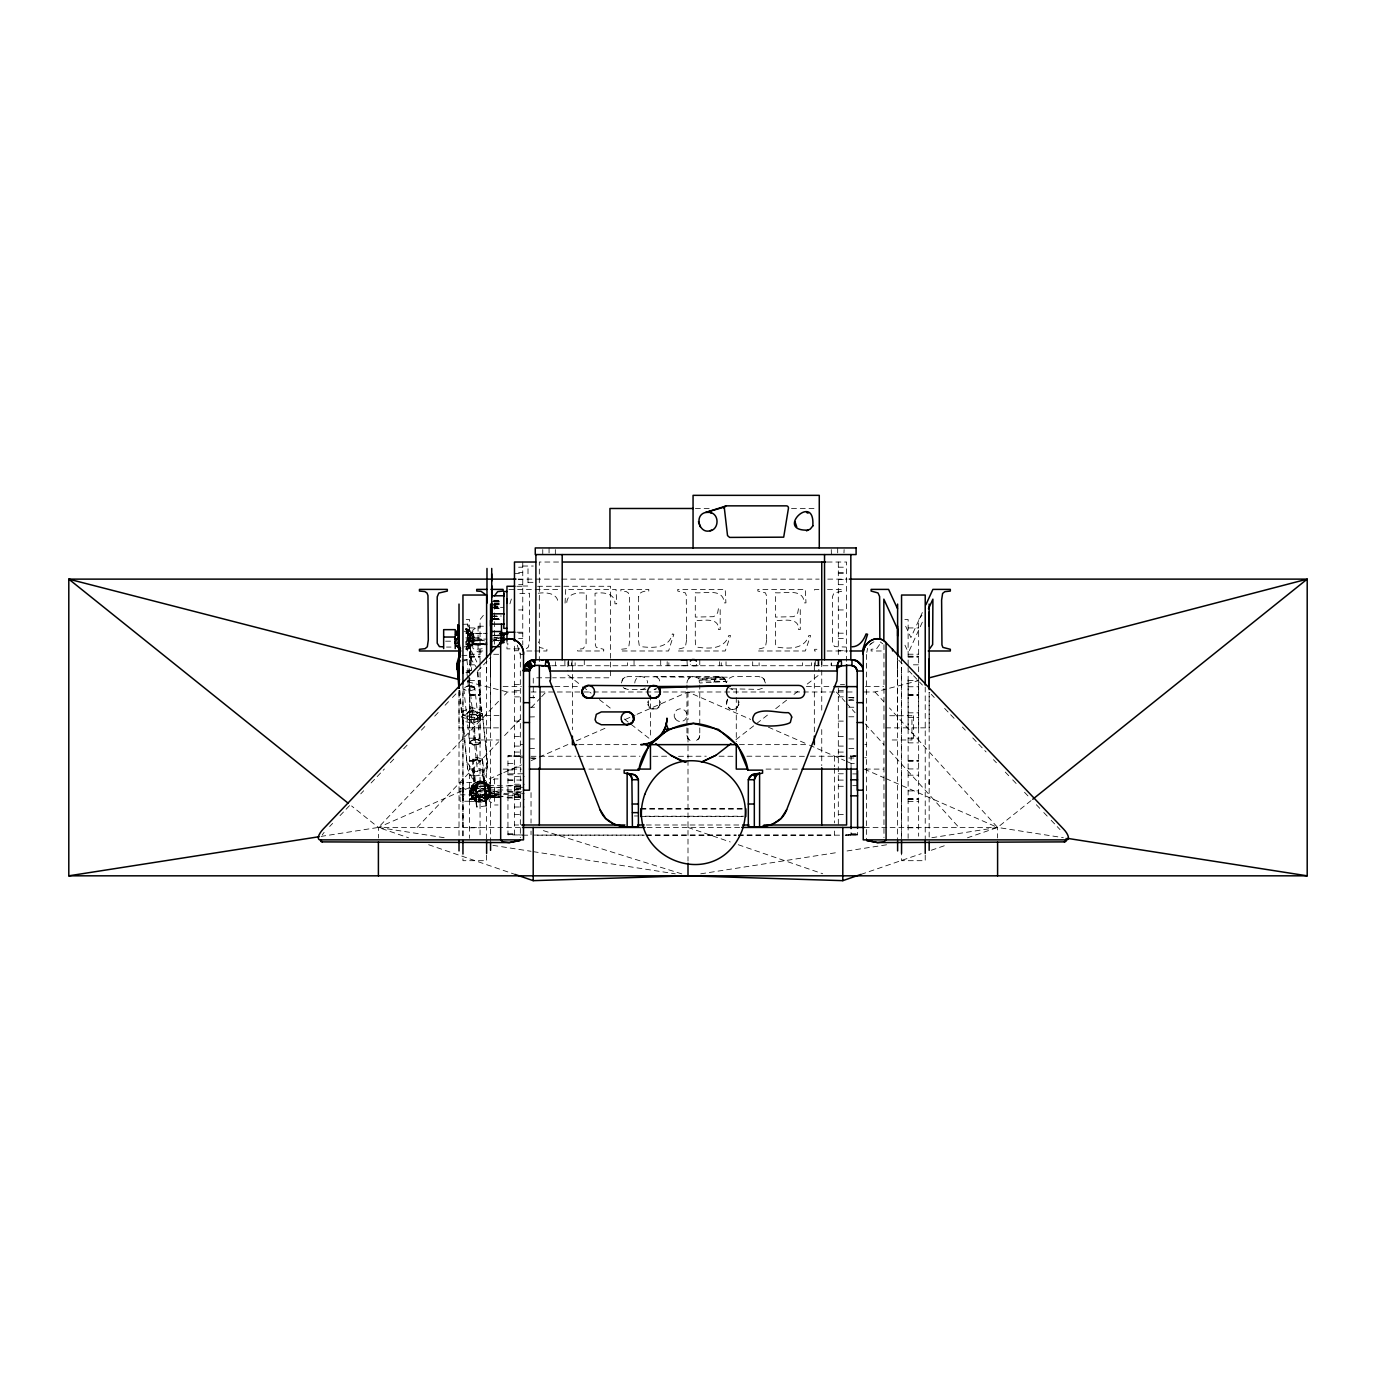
<?xml version="1.0" encoding="UTF-8"?>
<svg xmlns="http://www.w3.org/2000/svg" width="1376" height="1376" viewBox="0 0 1376 1376"><rect width="100%" height="100%" fill="white"/><g stroke="black" fill="none" stroke-linecap="round" stroke-linejoin="round"><path stroke-width="0.75" stroke-dasharray="5 3.75" d="M459.016 692.334L459.016 727.852L501.088 727.852M472.794 644.794L472.794 642.712M480.052 727.852L480.069 680.071M489.237 794.846L489.237 788.723M489.237 790.082L489.237 787.949L502.257 787.502M489.237 786.986L484.404 782.411L485.814 800.763L480.448 802.26L475.184 800.935L473.568 799.215L473 796.394L476.337 793.986L471.418 791.217L470.73 794.296L476.715 790.753L474.514 788.62L471.469 790.925L474.944 786.573C475.15 777.543 488.067 780.846 485.195 786.59C487.551 789.394 482.89 806.405 489.237 797.53C493.451 794.176 486.726 779.212 490.836 791.166M490.561 676.837L490.561 662.922M520.644 796.016C510.393 800.522 512.87 791.166 522.123 794.864M514.469 794.606L520.747 794.932M507.95 791.94L520.696 792.524M514.469 789.325L520.764 789.841L514.469 789.979L514.469 786.126L520.661 786.16L514.469 786.436M897.616 727.852L897.616 658.726M918.652 727.852L918.669 680.243M472.794 636.813L473.671 640.459L473.31 634.938L470.73 632.203L472.57 636.933M489.237 794.485L471.779 793.66L471.658 790.546L485.315 792.507M490.561 658.898L490.544 676.717M472.794 641.594L472.14 633.648M465.552 648.836C477.386 650.538 475.305 626.906 467.909 630.913C466.791 636.486 471.572 648.251 467.049 648.956M477.919 672.004L481.961 715.933L471.985 719.682L462.061 717.464L459.859 690.632M485.952 792.146L482.632 759.724C464.813 749.8 476.887 773.983 474.135 782.187L467.599 768.926L462.439 720.99L462.491 715.004L472.467 711.254L482.391 713.473L487.551 761.41L487.5 767.395L483.561 781.465L482.254 769.373L477.524 771.145L472.828 770.096L476.285 804.736L476.767 807.007L486.364 805.906M467.599 768.926L462.491 715.004L473.654 714.35L477.386 715.606L479.932 743.246M467.496 678.007L466.825 671.746L471.555 669.974L470.317 648.75L476.853 662.011M462.198 661.564L466.911 659.792L471.624 660.841L468.012 625.478M487.5 767.395L482.391 713.473L475.855 714.729M473 759.019L475.786 784.423L485.212 783.701L486.21 806.267L482.254 769.373M483.561 781.465L482.426 758.296M486.622 673.088L486.622 667.291M897.616 658.898L897.616 677.044M490.561 779.435L490.561 785.507M696.342 664.247L696.325 665.743L693.366 665.795L690.391 665.743L690.391 664.247M929.161 779.435L929.161 785.507M499.368 794.554L489.237 794.554L496.323 791.836L501.655 793.866L489.237 793.298L489.237 791.355M472.794 636.606L472.794 638.705M486.622 670.869L486.674 667.429M648.285 705.682L648.543 700.178M490.561 781.534L490.561 783.89M929.161 781.534L929.161 783.89M486.984 644.364L472.415 644.398C467.255 654.357 470.454 636.744 468.752 633.889C466.086 621.832 476.01 641.01 466.86 631.67L470.506 631.601M477.592 801.589L478.487 801.795L476.388 801.451L476.079 800.041L474.944 786.573M901.555 673.896L901.555 820.784L901.555 819.735M490.166 795.001L489.546 793.092L487.878 797.702L487.568 796.756L486.278 798.544L490.372 794.313M471.658 799.903L471.658 797.237L489.237 795.62M462.955 796.807L462.955 781.826M901.555 796.807L901.555 781.826M462.955 835.851L462.955 778.678M901.555 835.851L901.555 778.678M472.794 643.676L472.794 641.147L466.842 641.801M469.526 679.933L469.526 727.852M471.658 794.571L470.781 790.478L473.998 792.215C467.496 797.616 470.437 783.89 475.081 782.927C478.28 781.052 482.254 781.121 485.539 782.703M489.202 792.232L501.638 791.836M908.126 679.933L908.126 727.852M467.978 639.771L467.72 635.093L471.039 639.118L465.621 639.118M462.955 825.428L462.955 826.546M901.555 825.428L901.555 826.546M470.867 788.345C466.498 793.47 475.907 802.397 476.56 801.073C476.56 795.001 476.13 788.878 475.081 782.892L470.764 788.551M462.921 820.113L462.955 819.735M471.658 786.35L489.237 786.04L485.831 782.892M490.871 791.458C491.421 799.422 482.013 804.736 475.339 800.952M471.658 787.33L489.237 786.04L490.957 791.836M699.782 735.386L698.698 738.946L695.654 741.217L699.146 738.155L699.782 735.386L699.782 685.093M686.951 682.995C686.899 678.557 691.956 675.289 695.964 677.164M509.928 603.823L511.924 597.201M476.113 800.264L474.084 799.456L477.506 801.159L476.044 800.677L476.423 799.508L473.568 799.215L475.838 798.08M466.602 649.111L469.904 647.769M866.811 652.413L867.637 648.268M621.316 682.978L623.208 678.454L627.731 676.579L690.632 677.198M659.517 700.178L659.775 705.682M738.19 700.178L738.448 705.682M647.804 701.64L647.769 702.912M470.73 795.001L473.017 796.257C472.26 791.716 480.516 781.241 480.448 786.625L477.868 786.023M473.31 634.938L472.794 636.297M471.469 786.367L470.712 788.706M477.455 787.485L476.904 789.274L474.668 788.689M879.591 644.553L876.632 648.698L871.128 649.3L871.128 650.986L883.977 650.986M467.135 650.986L472.398 634.267L470.902 633.94L466.172 642.317M476.939 806.628L475.683 799.955L485.109 799.232L486.227 806.353M485.934 796.429C488.222 792.937 484.902 800.763 482.546 799.817L479.003 801.64L479.949 800.66L477.73 800.402L479.484 800.196L478.607 799.869L483.2 800.35L477.868 801.159C483.836 802.225 477.868 798.699 483.286 801.245A4.025 2.46 0 0 0 484.163 798.562L485.573 794.812L485.917 795.741M469.491 643.71L468.614 646.307L467.548 641.663L469.422 642.179M483.63 772.349L487.551 761.41M473.499 745.138L469.612 742.748L466.911 717.653L469.01 715.262L467.857 716.088M477.919 716.81C476.543 720.628 468.614 721.798 466.911 717.653M470.781 790.478L469.973 792.628C471.005 797.856 471.658 796.928 475.752 797.512M483.561 783.236L483.251 784.062C477.816 782.961 487.207 782.462 481.411 783.46M472.966 686.228L474.84 688.189L477.541 713.284L473.086 716.432L468.597 716.208L466.533 714.127L463.832 689.032L465.742 686.779M466.533 714.127L472.088 707.728L468.494 674.378M474.273 689.479L474.84 688.189L468.666 685.884M467.444 716.449L462.491 715.004M477.369 718.1L482.34 719.459L472.364 723.208L462.439 720.99M660.325 704.443L657.057 708.846L651.123 708.881M738.998 704.443L735.73 708.846C729.538 712.372 723.036 703.497 728.179 698.647M467.565 624.171L462.972 624.308M476.784 806.99L475.786 784.423L476.526 792.868M467.995 634.491L465.931 632.1M922.35 612.509L910.912 637.57L904.651 624.085M922.333 622.193L909.14 650.986L907.644 650.986L904.995 645.224M470.54 639.118L467.978 643.848L482.993 643.865M659.087 707.092L658.124 707.918M727.698 699.197L726.459 704.615L730.088 709.018M737.777 707.092L736.796 707.918M466.172 647.752L466.86 646.548L471.452 646.548M487.31 799.456L489.426 797.289L485.711 800.935L490.028 795.311M472.794 643.59L469.302 647.735M467.737 645.705L469.405 643.142M474.978 787.915L478.349 783.838L475.546 783.856L479.88 783.477L477.592 782.411A4.025 2.46 0 0 0 476.732 785.094L473.413 787.175L473 785.954L477.592 785.902L475.425 788.861M688.636 678.746L690.047 677.646M473.396 639.599L471.435 634.697L473.327 639.926C475.477 634.955 467.72 631.756 471.383 638.567L472.174 639.118M469.56 646.187L470.919 644.243L470.884 646.548L466.412 649.197M468.253 638.791L470.884 635.093L473.206 635.093M471.744 645.98L473.722 643.142L474.479 638.309C473.929 633.665 470.231 629.21 465.432 628.884M483.337 615.399L480.052 619.527L480.052 663.215M921.937 615.399L918.652 619.527L918.652 836.178M716.053 677.835L713.456 682.995A6.416 6.416 0 0 1 719.872 676.579A6.416 6.416 0 0 1 726.287 682.995C723.363 670.043 706.146 682.049 697.907 678.454L696.686 677.646M481.222 782.686L479.484 782.875L483.01 782.497M329.655 826.494L332.614 823.398M340.027 815.624L351.86 803.188M360.736 793.866L363.694 790.753M371.09 782.978L384.403 768.995M390.32 762.768L394.757 758.107M403.65 748.785L408.087 744.124M421.4 730.14L427.317 723.914M434.713 716.139L439.15 711.478M445.067 705.269L450.984 699.042M452.463 697.494L458.397 691.285M467.272 681.946L470.231 678.85M477.627 671.075L482.064 666.414M483.544 664.849L490.94 657.092M498.508 701.33L378.4 827.44L321.141 836.384M504.442 695.104L507.4 691.99L520.3 691.99M417.1 827.44L498.645 741.819M504.579 735.592L520.885 718.461M531.274 707.556L540.166 698.217M541.645 696.669L546.1 691.99M471.658 792.576L475.993 789.824M478.005 785.593L474.514 788.62M476.973 718.375L476.01 719.08M480.19 743.023L478.71 744.158M476.732 782.29L474.995 783.116L476.956 782.153M485.969 799.834L488.532 797.598L486.02 799.301M467.462 712.579L468.442 711.856M869.477 645.12L871.851 643.16M469.543 647.116L468.597 647.907C471.211 650.71 466.481 645.688 472.794 643.142M469.371 648.01L468.27 648.44M526.303 648.698L528.504 646.926L529.502 640.304L529.502 593.245L518.012 593.675M1031.071 800.608L997.6 827.44L967.448 837.812M656.92 708.881L651.003 708.846L647.735 704.443M735.61 708.881L732.703 709.603M762.356 688.327L759.002 689.41L729.916 688.774M466.447 631.67L467.943 633.803M765.417 682.995L763.542 678.454L759.002 676.579L732.703 676.579L727.749 678.918L726.459 682.72M735.919 739.72L767.43 715.124M775.737 708.657L787.347 699.593M793.969 694.416L800.608 689.238M807.248 684.061L818.858 674.997M483.423 626.218L478.057 626.218L472.794 630.088L472.794 648.148L478.057 652L483.423 652M498.06 778.936L494.483 778.936L489.237 782.806L489.237 801.038L494.483 804.977L498.06 804.977M464.761 687.484L467.771 686.039M470.558 741.182L473.533 739.755M479.674 743.47L476.698 744.898M474.17 689.6L468.098 691.509L463.832 689.032M870.612 643.899L873.966 641.784M816.587 665.743L818.944 665.743M492.436 641.44L496.616 639.118M466.326 648.99L468.029 648.836M471.658 793.075L485.212 794.864L489.237 793.298M481.411 800.78L482.34 800.316M466.361 647.391C467.135 649.919 470.368 645.482 470.884 643.142L467.995 645.619C470.781 646.514 465.466 649.128 469.25 647.494M474.961 787.072L477.524 785.971M501.844 773.432L378.4 827.44L351.62 805.975M503.805 772.572L521.435 764.867M531.239 760.584L568.477 744.296M576.303 740.856L607.659 727.147M625.289 719.424L635.093 715.142M637.054 714.282L688 691.99L750.711 719.424M466.533 670.852L471.246 670.49L468.029 639.582L470.231 639.118M476.44 795.62L478.315 794.812L480.448 799.267L480.448 797.031L484.283 798.476L482.77 798.235L483.303 794.348L481.342 798.476L476.474 796.24M469.56 715.073L473.138 714.385M477.386 715.606L482.391 713.473M475.27 719.39L469.526 719.837M471.521 740.477L469.612 742.748L475.786 745.052M472.26 740.168L475.838 739.48M477.971 744.485L472.226 744.915M466.481 686.452L468.132 685.919L474.84 688.189M469.182 711.547L470.472 711.134M467.978 643.848L469.68 643.125L466.791 644.037L468.287 639.118M462.112 711.478L472.088 707.728L482.013 709.947M472.897 760.962L477.627 759.191L482.322 760.24M860.894 874.431L921.198 853.705M931.26 850.248L947.342 844.726M479.605 639.014L481.376 639.118M468.631 711.736L473.275 710.824L476.612 711.856M466.223 649.025L467.444 648.818M483.372 782.497L485.023 783.529L480.448 781.396L478.28 781.774L479.209 781.62M471.658 790.873L479.536 788.534L471.658 788.517L489.237 788.276M499.419 794.881L491.404 794.881L498.68 795.827L489.237 795.517L485.264 796.652L498.68 797.151L491.404 796.67M864.3 691.99L875.05 691.99L887.52 688.74M889.601 688.189L918.686 680.604M657.057 688.654L654.03 689.41L656.816 688.774M475.184 800.935L476.234 800.66M625.117 677.181L622.709 678.987L621.47 682.186M687.295 665.743L686.951 659.74M467.272 648.904L465.982 649.214L466.894 649.042M519.148 795.569L514.469 796.48L520.764 796.136M848.837 699.954L855.15 698.681M494.139 635.918L499.66 634.835M520.661 787.863L514.469 788.964L520.764 788.672M468.236 685.953L472.226 686.022M471.366 710.962L474.926 711.117M489.237 794.296L494.827 793.333L489.237 792.748M495.274 600.744L497.768 600.332M482.185 648.732L476.715 649.3L476.715 650.986L482.804 650.986M700.728 873.829L838.552 852.294M847.048 850.97L887.331 844.675M931.862 837.709L997.6 827.44L1063.338 837.709M468.029 629.4L465.707 628.952M497.871 791.234L481.686 791.94L471.968 790.856M487.19 793.66L471.658 796.033M489.237 797.014L471.762 797.633M520.678 786.504L514.469 786.866M477.472 640.769L481.514 640.373L486.984 642.85M465.26 641.938L481.514 640.373L465.329 640.373M464.056 631.343L468.769 630.982L466.86 631.67L467.462 633.854M463.953 646.875L468.666 646.514L467.685 623.964L468.184 626.269M461.923 655.681L471.349 654.959M462.216 659.998L471.641 659.276M466.825 671.901L469.973 671.66M465.862 672.4L469.629 672.107M474.445 739.583L478.005 739.72M472.914 759.397L482.34 758.675M473.206 760.446L482.632 759.724M472.811 771.661L482.236 770.938M473.103 775.995L482.529 775.273M493.829 619.406L500.159 618.942L492.66 619.544M724.808 679.142L698.939 680.019M716.277 677.749L722.864 677.491M514.469 787.124L520.747 786.917M486.984 643.486L472.673 643.865L474.531 639.118M855.494 756.078L849.8 756.215L855.373 756.095M846.223 834.991L857.592 834.802L857.592 830.536M471.658 786.659L489.237 786.539M848.321 834.94L851.073 834.802L851.073 830.657M718.478 676.768L654.03 676.579M485.212 797.272L471.469 797.289L475.064 800.763M520.764 786.109L514.469 786.126M520.747 797.512L503.427 797.53M840.839 756.181L842.198 756.164M491.404 797.53L498.68 797.461L485.212 797.495L489.237 797.616L485.212 795.999M840.082 756.181L845.225 756.267L806.714 756.198M681.051 665.743L687.123 665.709M516.757 786.436L520.506 786.418M493.829 618.822L500.159 618.804L494.431 618.736M491.731 635.574L499.763 635.557M738.327 835.18L842.817 835.163M491.731 601.501L499.557 601.501M494.208 603.152L499.97 603.135M491.731 616.052L501.363 616.035M493.743 618.512L499.78 618.512M493.692 619.578L499.557 619.561M468.012 635.093L470.884 635.093L471.383 642.403L470.73 639.909L467.72 643.142L465.415 643.125M493.743 637.879L499.763 637.862M465.81 644.88L482.752 644.862M717.584 677.164L696.118 677.198L698.32 678.918L699.782 682.995L725.96 681.55L699.318 680.69M695.396 508.484L710.343 508.484M791.51 508.484L817.138 508.484M558.57 562.027L539.323 562.027L539.323 663.817M827.114 562.027L846.601 562.027L846.601 664.66M522.76 566.035L533.269 566.035M518.614 567.204L522.76 567.204M838.311 567.204L846.601 567.204M518.614 572.554L522.76 572.554M838.311 572.554L846.601 572.554M514.469 573.396L522.76 573.396M838.311 573.396L846.601 573.396M518.15 579.124L819.15 579.124M827.75 579.124L847.1 579.124M518.614 579.588L522.76 579.588M838.311 579.588L846.601 579.588M528.006 582.34L533.269 582.34M518.614 584.68L522.76 584.68M838.311 584.68L846.601 584.68M522.76 586.021L528.006 586.021L528.006 566.035M516.843 586.279L522.76 586.279M537.569 586.279L610.583 586.279L610.583 677.8L552.602 677.8M508.914 589.392L559.206 589.392M818.909 589.392L814.609 589.392L814.609 591.061L816.931 591.061M827.492 589.392L842.508 589.392L842.508 591.061L833.959 593.056L832.377 596.84L832.377 643.211L834.596 646.617L846.188 647.064M538.222 593.245C546.169 592.11 558.346 592.97 558.157 603.823M493.743 600.332L500.142 600.349M494.036 600.968L499.643 600.968M494.431 601.622L500.073 601.622M494.431 604.477L500.073 604.477M493.829 606.076L498.043 606.076M491.731 607.332L503.822 607.349M518.614 609.946L522.76 609.946M838.311 609.946L846.601 609.946M492.746 616.31L500.124 616.31M491.731 618.615L499.557 618.632M466.24 619.527L469.526 619.527L469.526 838.311M494.517 619.544L503.822 619.544M904.84 619.527L908.126 619.527L908.126 665.176M469.526 627.938L480.052 627.938M908.126 627.938L918.652 627.938M470.128 631.223L466.189 629.004L468.064 629.468L465.552 629.4L468.769 631.257L466.86 629.4M516.843 632.22L522.76 632.22M465.81 633.338L486.984 633.338L466.928 633.442M518.614 633.201L522.76 633.201M838.311 633.201L846.601 633.201M518.614 638.619L522.76 638.619M838.311 638.619L846.601 638.619M472.553 639.118L473.275 639.118M466.137 639.118L486.984 639.118M491.731 639.118L499.557 639.118M445.583 641.182L455.215 641.182M465.965 644.398L482.821 644.398M466.928 644.794L486.984 644.794M446.512 647.064L451.001 647.064M518.804 648.87L506.97 648.87L506.97 641.319M816.931 649.3L814.609 649.3L814.609 650.986L818.754 650.986M514.469 650.728L518.614 650.728M838.311 650.728L846.601 650.728M526.802 650.986L532.839 650.986M534.834 650.986L546.891 650.986L546.891 649.3L539.444 647.391L538.326 641.835M827.062 650.986L847.788 650.986M469.526 654.219L480.052 654.219M908.126 654.219L918.652 654.219M493.674 654.288L499.557 654.288M523.499 654.494L520.334 654.494L519.096 648.268M469.526 656.232L480.052 656.232M908.126 656.232L918.652 656.232M469.526 656.558L480.052 656.558M908.126 656.558L918.652 656.558M469.526 657.195L480.052 657.195M908.126 657.195L918.652 657.195M469.526 664.814L474.789 664.814M913.389 664.814L918.652 664.814M551.673 665.743L837.193 665.743M698.165 665.743L690.391 665.743M550.452 677.8L533.269 677.8L533.269 698.045M469.526 680.518L480.052 680.518M908.126 680.518L918.652 680.518M514.469 684.491L522.76 684.491M840.392 684.491L844.52 684.491M503.117 686.624L521.366 686.624M554.872 686.624L580.362 686.624M806.37 686.624L829.745 686.624M865.366 686.624L883.616 686.624M469.526 686.762L480.052 686.762M908.126 686.762L918.652 686.762M645.929 689.41L627.731 689.41L624.377 688.31M514.469 690.683L522.76 690.683M838.311 690.683L846.601 690.683M531.05 691.99L591.25 691.99M593.4 691.99L855.7 691.99M469.526 694.381L480.052 694.381M908.126 694.381L918.652 694.381M469.526 695.018L480.052 695.018M908.126 695.018L918.652 695.018M469.526 695.344L480.052 695.344M908.126 695.344L918.652 695.344M514.469 696.875L522.76 696.875M838.311 696.875L846.601 696.875M529.485 697.512L535.797 697.512M848.837 697.512L857.248 697.512M529.485 697.701L535.797 697.701M848.837 697.701L855.15 697.701M848.837 700.367L855.15 700.367M529.485 707.247L535.797 707.247M848.837 707.247L857.248 707.247M469.526 712.837L480.052 712.837M908.126 712.837L918.652 712.837M499.058 715.503L474.789 715.503L474.789 739.978L499.058 739.978M889.687 715.726L911.944 715.726L911.944 739.978L889.687 739.978M529.485 716.965L535.797 716.776M848.837 716.776L857.248 716.776M469.526 717.532L480.052 717.532M908.126 717.532L918.652 717.532M514.469 721.11L522.76 721.11M838.311 721.11L846.601 721.11M885.645 727.852L929.161 727.852L929.161 692.334L929.161 840.908M514.469 736.59L522.76 736.59M838.311 736.59L844.52 736.59M469.526 738.172L480.052 738.172M908.126 738.172L918.652 738.172M529.485 738.929L535.797 738.929M848.837 738.929L857.248 738.929M480.052 742.868L469.526 742.868L476.32 745.018M908.126 742.868L918.652 742.868M520.334 744.588L523.499 744.588M578.832 744.64L638.774 744.64M739.394 744.64L807.901 744.64M864.816 744.588L866.398 744.588M514.469 746.102L522.76 746.102M838.311 746.102L846.601 746.102M529.485 748.475L535.797 748.475M848.837 748.475L857.248 748.475M514.469 752.07L520.678 752.07M838.311 752.07L846.601 752.07M520.524 756.146L507.95 755.923L507.95 834.802L520.524 835.026M857.592 755.923L849.56 756.043L851.073 755.923L851.073 767.963M531.033 756.301L575.908 756.198M578.058 756.301L640.029 756.198M652.843 756.301L667.807 756.198M678.488 756.301L706.284 756.198M719.098 756.198L734.062 756.301M746.876 756.198L804.582 756.301M514.469 756.628L522.76 756.628M838.311 756.628L846.601 756.628M520.334 757.729L523.499 757.729M864.816 757.729L866.398 757.729M529.485 758.021L535.797 758.021M848.837 758.021L857.248 758.021M531.583 758.21L535.797 758.21M469.526 760.36L480.052 760.36M908.126 760.36L918.652 760.36M469.526 760.687L480.052 760.687M908.126 760.687L918.652 760.687M469.526 761.324L480.052 761.324M908.126 761.324L918.652 761.324M507.95 763.37L514.469 763.37M851.073 763.37L854.324 763.37M514.469 767.137L522.76 767.137M469.526 768.943L480.052 768.943M503.117 769.098L521.366 769.098M588.859 769.098L620.714 769.098M766.019 769.098L800.006 769.098M865.366 769.098L883.616 769.098M908.126 768.943L918.652 768.943M507.95 769.958L514.469 769.958M522.76 773.776L507.95 773.88M838.311 773.776L846.601 773.776M852.707 773.914L857.592 773.914M507.95 774.86L514.469 774.86M469.526 775.187L480.052 775.187M908.126 775.187L918.652 775.187M514.469 776.649L524.256 776.649M507.95 779.986L522.76 780.089M838.311 780.089L846.601 780.089M507.95 780.192L514.469 780.192M514.469 784.234L524.256 784.234M507.95 785.61L514.469 785.61M852.707 785.662L857.592 785.662M488.652 785.49L522.76 786.281M838.311 786.281L846.601 786.281M520.334 787.278L523.499 787.278M489.237 787.313L503.427 787.313M460.083 788.809L471.658 788.809M469.526 790.89L489.237 790.856M908.126 790.89L918.652 790.89M507.95 791.716L524.256 791.836M504.029 793.677L524.256 793.677M460.083 794.846L471.658 794.846M489.237 795.38L471.899 795.38L489.237 795.517M507.95 795.827L514.469 795.827M489.237 796.016L499.419 796.016M489.237 796.308L503.427 796.308M489.237 796.48L503.427 796.67M489.237 797.117L471.658 797.117L499.419 797.306M499.419 797.53L471.693 797.495L473.344 798.613L472.295 798.114M514.469 797.495L520.334 797.495M507.95 797.994L514.469 797.994M469.526 798.51L480.052 798.51M908.126 798.51L918.652 798.51M469.526 799.164L480.052 799.164M908.126 799.164L918.652 799.164M469.526 799.49L480.052 799.49M514.469 799.422L524.256 799.422M908.126 799.49L918.652 799.49M469.526 801.486L480.052 801.486M908.126 801.486L918.652 801.486M514.469 807.007L524.256 807.007M640.924 808.692L743.676 808.692M640.924 809.071L743.711 809.071M514.469 814.472L520.678 814.472M838.311 814.472L846.601 814.472M634.405 815.968L638.412 815.968M645.206 816.209L743.676 816.209M640.924 816.587L743.676 816.587M514.469 824.998L518.614 824.998M646.307 824.998L740.443 824.998M520.3 827.44L378.4 827.44L378.4 837.967M647.15 827.44L739.6 827.44M864.3 827.44L887.95 827.44M890.1 827.44L997.6 827.44L997.6 837.967M469.526 827.784L480.052 827.784M908.126 827.784L918.652 827.784M507.95 833.77L514.469 833.77M851.073 833.77L857.592 833.77M507.95 834.458L514.469 834.458M851.073 834.458L857.592 834.458M533.166 835.077L644.295 835.077M646.445 835.077L736.194 835.077M738.327 835.077L834.51 835.077M537.448 835.18L644.295 835.18M646.445 835.18L736.194 835.18M493.709 601.071L499.643 601.088M493.692 608.072L499.557 608.072M493.743 635.316L499.763 635.316M465.81 637.862L482.752 637.879M493.743 640.408L499.763 640.373M722.245 677.181L729.968 677.198M471.658 789.979L514.469 789.979M489.237 793.66L497.957 793.677M514.469 797.272L520.644 797.306M471.658 788.276L477.747 788.31M522.725 835.163L531.033 835.18L531.033 831.035M493.692 604.184L499.557 604.219M494.276 608.312L500.004 608.347M471.676 786.143L489.237 786.109C488.067 781.723 475.408 781.276 483.165 783.254M494.104 603.17L501.38 603.256M523.344 756.164L514.469 755.923M523.344 835.043L514.469 834.802L514.469 643.263M724.653 678.936L698.096 678.746M474.032 714.419L475.305 714.643M475.821 719.201L482.34 719.459M514.469 792.06L520.799 792.37M481.91 781.62L480.448 781.396M503.427 794.176L514.469 795.173M466.67 631.343L466.172 630.466M467.255 629.296L465.965 629.142M485.212 794.864L488.996 795.362M482.288 783.787C475.649 780.261 489.615 785.3 490.166 789.36C490.08 796.532 487.276 782.875 483.458 782.566M444.138 837.709L378.4 827.44L408.552 837.812M492.918 845.346L531.084 851.297M533.2 851.641L675.272 873.829M468.631 631.085L467.118 630.535L467.874 631.309M470.953 685.798L473.912 686.779M476.732 739.497L479.708 740.477M494.448 635.144L497.974 635.884M473.241 786.814L480.086 788.224M761.633 677.181L764.024 678.987L765.262 682.186M729.676 688.654L732.703 689.41M494.139 639.72L499.66 641.113M494.276 637.26L499.694 638.653M467.909 681.825L507.4 691.99M476.044 714.832L477.008 715.4M478.745 739.927L480.62 741.905M481.359 788.534L486.966 790.185M543.382 830.622L681.894 873.915M688 827.44L730.226 841.957M738.258 844.726L822.693 873.743M428.658 844.726L515.106 874.431M479.897 639.118L486.984 641.835M484.318 782.566L486.622 783.494M768.341 727.147L807.523 744.296M809.484 745.156L844.761 760.584M846.722 761.444L854.565 764.867M864.352 769.15L883.942 777.715M885.903 778.575L997.6 827.44L889.464 707.935M471.658 792.817L475.184 794.485L473 787.261L475.941 789.033M493.296 604.786L498.68 607.814L496.478 608.484L498.043 607.332L491.731 603.273M475.477 711.203L477.541 713.284M467.874 630.38C465.776 628.54 473.533 632.943 467.72 629.4M623.19 687.518L625.289 688.929M880.227 641.921L882.704 643.744M656.765 677.198L658.984 678.918L660.291 682.72M567.875 674.997L581.154 685.351M582.805 686.641L591.095 693.126M599.403 699.593L611.013 708.657M624.274 719.012L650.814 739.72M649.936 707.918L648.956 707.092M468.975 719.734L472.364 723.208L477.524 771.145M898.752 660.188L903.189 664.849M909.106 671.075L912.064 674.188M913.544 675.736L922.419 685.059M931.311 694.381L934.27 697.494M944.624 708.382L954.978 719.252M962.374 727.027L965.333 730.14M972.729 737.914L986.059 751.898M993.455 759.672L996.413 762.768M1005.288 772.108L1011.205 778.317M1012.684 779.865L1018.601 786.092M1024.518 792.301L1028.956 796.962M1036.352 804.736L1042.286 810.963M1043.765 812.511L1049.682 818.737M1051.161 820.285L1060.036 829.608M875.05 691.99L883.702 701.554M836.35 691.99L845.002 701.554M846.446 703.153L855.098 712.716M865.177 723.862L883.925 744.588M889.687 750.952L958.9 827.44M484.421 787.192L484.386 786.522M470.248 657.883L476.801 667.996M467.651 762.94L474.204 773.071M483.286 781.74C487.654 784.045 491.318 788.62 490.441 794.004M472.69 634.319L471.572 632.066M517.256 645.12L520.334 654.494L520.334 837.76M472.088 707.728L473.275 710.824M471.177 720.112L472.364 723.208M738.929 701.64L738.964 702.912M660.256 701.64L660.291 702.912M686.951 735.386L687.587 738.155L691.096 741.217L688.034 738.946L686.951 735.386L686.951 685.093M462.955 820.509L462.955 687.071M477.231 671.987L481.961 715.933M470.317 648.75L471.624 660.841M466.911 659.792L468.27 672.296M472.467 711.254L477.627 759.191M467.737 680.088L471.985 719.682M472.828 770.096L474.135 782.187M459.154 690.374L462.061 717.464M494.638 644.192L494.242 600.28M468.029 639.582L467.462 630.328M901.555 670.869L901.555 667.291L901.555 673.088M897.616 662.922L897.634 676.717M490.544 657.264L490.561 727.852M925.222 687.106L925.222 841.132M925.222 855.132L925.222 860.688L901.555 860.688L901.555 853.447M913.389 715.812L913.389 739.91M908.126 667.515L908.126 838.311M901.555 658.898L901.555 840.908M897.616 654.013L897.616 841.854M883.96 644.656L883.96 837.588M866.398 654.494L866.398 839.876M844.107 549.592L843.97 552.911M838.311 562.027L838.311 656.111M838.311 687.948L838.311 824.998M837.692 547.94L837.692 552.911M834.51 756.198L834.51 766.69M834.51 768.341L834.51 822.951M834.51 831.035L834.51 835.18M831.259 549.592L831.396 554.562M831.259 662.75L831.259 665.743L831.156 659.74M821.85 659.74L821.85 665.743M821.747 661.701L821.747 668.065M821.747 670.181L821.747 712.596M821.747 729.572L821.747 765.624M818.858 660.6L818.858 671.006M818.324 662.75L818.324 665.743M818.015 659.74L818.015 665.743M815.28 659.74L815.28 665.743M814.644 662.75L814.644 665.743M814.334 665.743L814.334 731.843M811.599 662.75L811.599 665.743M802.449 662.75L802.449 665.743M759.105 662.75L759.105 665.743M752.689 661.753L752.689 665.743M736.28 688.74L736.28 741.595M726.029 661.753L726.029 665.743M721.265 662.75L721.265 665.743M719.562 661.753L719.562 665.743M699.782 659.74L699.782 665.743M688 691.99L688 719.786M688 728.334L688 758.262M688 760.395L688 861.101M668.856 662.75L668.856 665.743M667.171 661.753L667.171 665.743M660.704 659.74L660.704 665.743M650.452 695.086L650.452 737.364M634.044 659.74L634.044 665.743M627.628 662.75L627.628 665.743M584.284 659.74L584.284 665.743M575.134 662.75L575.134 665.743M572.399 665.743L572.399 729.71M572.089 659.74L572.089 665.743M571.453 662.75L571.453 665.743M568.718 661.753L568.718 665.743M568.408 659.74L568.408 665.743M567.875 661.753L567.875 671.006M564.882 659.74L564.882 665.743M555.474 661.753L555.577 665.743M555.336 549.592L555.336 554.562M549.058 547.94L549.058 552.911M542.763 549.592L542.763 554.562M531.033 792.61L531.033 823.054M522.76 562.027L522.76 645.103M507.813 643.349L507.813 644.897M494.483 778.936L494.483 804.977M490.561 654.013L490.561 840.908M486.622 658.898L486.622 841.132M486.622 855.132L486.622 860.688L462.955 860.688L462.955 853.447M480.052 663.593L480.052 836.178M478.057 626.218L478.057 652M462.955 682.014L462.955 840.908M459.016 690.494L459.016 841.854M645.258 687.948A6.416 6.416 0 0 1 637.191 688.017M634.783 682.995A6.416 6.416 0 0 1 641.199 676.579A6.416 6.416 0 0 1 647.614 682.995M322.242 834.94A10.354 3.973 -46.4 0 1 324.134 832.377M472.794 633.493L472.794 634.439L472.794 633.493M638.653 596.84L638.464 640.029L639.186 645.206L640.872 646.617C652.654 648.096 669.011 648.646 672.348 633.94L673.844 634.267L668.581 650.986L620.886 650.986L620.886 649.3L626.562 648.664L628.798 646.754L629.744 640.029L629.434 595.602L628.471 593.056L626.269 591.56L620.886 591.061L620.886 589.392L648.784 589.392L648.784 591.061C644.794 590.837 638.688 591.68 638.653 596.84M565.742 589.392L565.02 603.823L566.74 603.823C566.413 593.073 578.298 592.162 586.314 593.245L586.073 644.553L583.114 648.698L577.593 649.3L577.593 650.986L603.72 650.986L603.72 649.3L596.272 647.391L595.344 644.914L595.034 593.245C602.998 592.11 615.175 592.97 614.986 603.823L616.706 603.823L616.035 589.392L565.742 589.392M487.878 787.399C487.19 793.918 491.387 793.556 487.878 787.261M686.572 640.115L685.3 647.339L677.749 649.3L677.749 650.986L725.221 650.986L730.536 635.54L728.73 635.54C724.412 649.558 708.606 648.922 696.927 647.098L695.654 645.688L695.293 640.717L695.293 620.404C702.912 621.006 719.166 616.586 718.496 629.589L720.181 629.589L720.181 608.14L718.496 608.14L717.704 612.612L715.864 615.502L713.215 616.689L695.293 617.084L695.293 592.746C704.495 593.658 723.604 587.844 724.137 602.877L725.909 602.877L725.221 589.392L677.749 589.392L677.749 591.061L685.386 592.884L686.28 595.361L686.572 640.115M766.656 640.115L765.366 647.339L757.832 649.3L757.832 650.986L805.304 650.986L810.619 635.54L808.796 635.54C804.496 649.558 788.689 648.922 777.01 647.098L775.737 645.688L775.376 640.717L775.376 620.404C782.996 621.006 799.232 616.586 798.579 629.589L800.264 629.589L800.264 608.14L798.579 608.14L797.788 612.612L795.947 615.502L793.298 616.689L775.376 617.084L775.376 592.746C784.578 593.658 803.67 587.844 804.22 602.877L805.992 602.877L805.304 589.392L757.832 589.392L757.832 591.061L765.469 592.884L766.346 595.361L766.656 640.115M476.904 793.35L479.811 790.426L477.592 790.168L476.904 793.35M477.214 782.29L476.732 783.15L480 782.789L477.214 782.29M857.592 834.802L845.225 835.146L857.592 834.802M471.658 782.376L460.083 782.376L460.083 801.245L471.658 801.21L471.658 782.376M482.993 644.071L472.656 643.968L482.993 644.088M520.317 756.267L507.95 755.923L520.317 756.267M485.143 783.976L484.232 783.512L487.878 785.954L485.143 783.976M675.255 718.84A6.416 6.416 0 0 0 686.332 717.928A6.416 6.416 0 0 0 680.002 708.795A6.416 6.416 0 0 0 675.255 718.84"/><path stroke-width="1.5" d="M460.324 651.484L456.952 663.542L458.93 688.275L459.016 658.898M501.5 634.594L501.5 635.953M501.5 638.24L501.5 636.606M696.342 661.254C697.185 658.984 689.548 658.777 690.391 661.254M897.616 654.752L897.616 630.277M929.161 662.922L929.161 676.287M455.215 643.59L455.215 642.093M929.161 688.155L929.161 658.898M454.751 641.543L455.215 642.678M458.879 640.39L458.26 624.687M836.952 671.006C835.301 666.38 842.078 651.433 841.458 665.743L837.416 668.031L836.952 680.793L786.676 809.724C781.086 825.256 762.803 828.507 748.32 826.477L748.32 779.728L751.623 775.066L762.579 773.14L762.579 770.147L747.942 770.147L738.121 746.239L718.496 729.435L693.366 723.38C667.291 724.791 642.798 743.642 638.791 770.147L624.154 770.147L624.154 773.14L633.906 774.464L637.088 776.632L638.412 779.728L638.412 826.477C623.947 828.507 605.646 825.256 600.056 809.724L549.781 680.793C552.705 679.985 547.029 646.324 545.274 665.743L548.491 666.741L549.781 671.006L836.952 671.006L837.881 662.785L841.458 659.74M503.822 596.358L503.857 593.692M581.962 691.13L583.269 695.895L588.24 698.251L653.978 698.251C658.708 698.32 662.097 692.524 659.379 688.585M633.768 716.913L630.552 712.682L627.508 711.925L601.329 711.925L596.307 714.333L595.068 719.768L596.376 722.4L601.329 724.756L627.525 724.756L632.478 722.4L633.751 719.889L633.27 715.847M455.215 639.737L455.215 638.481M460.134 647.907L457.83 647.442L460.152 648.801M462.955 673.088L462.955 667.291M549.867 665.743C544.105 667.274 530.861 661.478 529.485 671.006L523.499 671.006C523.396 664.986 528.694 659.637 534.748 659.74L851.985 659.74C858.005 659.637 863.354 664.986 863.251 671.006L857.248 671.006C855.872 661.478 842.645 667.274 836.883 665.743M459.016 630.277L459.016 676.287M491.731 585.763L491.731 597.304M929.161 611.976L929.161 626.166M459.016 635.97L459.016 626.166M897.616 635.97L897.616 626.166M523.499 790.185L529.485 790.185L529.485 671.006L531.463 666.896L534.748 665.743L534.748 659.74L530.431 660.6L525.357 665.176M863.251 654.494C862.288 642.781 877.269 632.977 886.075 642.644L1063.631 829.16A10.354 3.973 46.4 0 1 1066.486 839.876L1064.37 841.888L877.441 842.576L866.656 840.478L877.544 842.576L883.96 841.888L886.075 839.876L886.075 642.644C877.217 632.943 862.356 642.712 863.251 654.494L863.251 839.876L1066.486 839.876M529.519 661.22L524.566 666.19L523.499 671.006L524.514 666.448M529.485 671.006L531.033 667.291L533.166 665.984M723.862 507.968L725.96 505.852L786.367 505.852A2.098 2.098 0 0 1 788.448 508.243L783.701 537.173L729.607 537.414L727.526 535.591L724.206 506.867M757.178 773.983L754.323 779.728L754.323 826.477M523.499 671.006C523.568 664.797 528.814 660.067 534.748 659.74M633.768 719.098L633.012 721.351M660.222 692.592L659.465 694.846M711.581 530.121C699.902 536.004 693.108 515.02 705.819 512.405L724.017 507.159M808.073 530.121C773.708 531.428 815.263 490.888 812.803 525.907M633.751 719.889L632.668 714.505M506.97 598.766L506.97 602.826M547.837 661.099L548.233 663.129L547.424 660.497L545.274 659.74M494.534 595.774L497.63 591.628L503.1 591.061L503.1 589.392L490.922 589.392M456.901 669.527L460.169 660.411M581.979 692.111L583.166 687.931M863.251 671.006L862.288 666.5L856.99 660.927M458.586 636.039L457.073 635.213L458.93 631.515M638.791 770.147L648.612 746.239L668.237 729.435L693.366 723.38C719.442 724.791 743.934 743.642 747.942 770.147M759.586 826.477L759.586 773.14L752.827 774.464L749.645 776.632L748.32 779.728L754.323 779.728L754.874 776.941M582.805 688.636L581.979 691.01M925.859 604.804L932.894 589.392L950.334 589.392L950.334 591.061L944.83 591.663L942.612 593.434L941.614 600.056L941.941 644.914L942.887 647.391L950.334 649.3L950.334 650.986L928.198 650.986M928.49 608.742L932.894 599.145L932.653 644.553L929.712 648.698M582.908 688.482L588.223 685.42L656.128 685.902M755.39 775.978L759.586 773.14M660.222 692.111L658.038 686.865L652.723 685.54M541.181 659.775L543.572 659.74M816.57 659.775L818.944 659.74M786.676 809.724L781.035 818.514L772.4 824.396L762.166 826.477M491.679 573.844L491.731 581.085M632.84 721.695L631.034 723.535M659.293 695.19L657.487 697.03M549.093 663.8L549.299 665.64L548.56 662.234M459.274 636.176L456.987 639.118L458.81 639.118M458.432 632.014L456.488 631.825L455.92 633.338L458.414 631.636M863.251 790.185L857.248 790.185L857.248 671.006L855.27 666.896L851.985 665.743L851.985 659.74L856.938 661.082M729.968 686.039C724.189 688.654 725.978 698.458 732.754 698.251L798.51 698.251C807.024 698.44 806.525 685.196 798.51 685.42L732.754 685.42L658.984 687.828L657.487 686.59M458.449 631.309C453.874 632.994 461.734 628.11 457.142 631.67L458.741 631.67M1032.74 799.25L1307.2 579.124L1307.2 875.824L68.8 875.824L68.8 579.124L516 579.124M710.033 530.861C719.115 529.416 719.682 513.936 709.775 512.354L705.819 512.405L724.464 506.471M806.508 530.861L810.309 529.038L812.941 525.752M702.912 761.444L716.019 755.252L730.948 743.608M457.296 646.479L460.289 648.836L455.68 645.258L459.24 646.961M724.98 506.127L725.96 505.852M458.5 633.528C456.832 636.452 452.704 634.99 458.518 632.255M541.198 665.743L543.572 665.743M657.332 697.15L652.723 698.114M630.879 723.656L626.269 724.636M701.433 762.149L716.019 755.252M515.106 874.431L533.2 880.657L688 875.824L842.8 880.657L860.894 874.431M929.075 677.886L1307.2 579.124L849.25 579.124M852.208 646.806C859.415 646.6 863.784 640.029 866.072 633.94L867.585 634.267L862.305 650.986L849.869 650.986M681.051 659.74L687.295 659.74M68.8 875.824L319.026 836.728M589.788 698.045L584.989 697.236M501.5 633.476L507.813 633.321L499.763 633.338M523.723 669.871L529.64 669.785L524.204 667.652M499.763 635.557L503.788 635.54M499.763 637.862L503.788 637.862M693.263 508.484L609.946 508.484L609.946 547.94M710.033 512.405L711.581 513.162M806.508 512.405L808.073 513.162M535.746 562.027L514.469 562.027L514.469 641.13M562.853 562.027L825.927 562.027M514.865 586.279L506.97 586.279L506.97 640.889M486.863 589.392L476.715 589.392L476.715 591.061L481.032 591.336L484.937 594.105M506.97 591.542L503.822 591.542L503.822 628.35L506.97 628.35M491.731 595.791L504.338 595.791M491.731 613.816L504.338 613.816M491.731 624.136L504.338 624.136M491.731 631.515L501.5 631.515M506.97 632.22L514.865 632.22M499.763 633.923L507.813 633.906L501.5 633.906M506.97 634.044L503.822 634.044L503.822 642.334M443.657 637.036L455.215 637.036M491.731 646.703L499.557 646.703M460.908 650.986L419.439 650.986L419.439 649.3L425.098 648.664L427.334 646.754L428.297 640.029L427.97 595.602L427.024 593.056L424.823 591.56L419.439 591.061L419.439 589.392L447.32 589.392L447.32 591.061L438.789 593.056L437.207 596.84L437.207 643.211L439.426 646.617L442.969 646.84M729.727 686.177L657.35 686.521M529.485 686.624L552.756 686.624M833.994 686.624L857.248 686.624M523.499 702.672L529.485 702.672M857.248 702.672L863.251 702.672M523.499 722.538L529.485 722.538M857.248 722.538L863.251 722.538M576.682 744.64L572.399 744.64L572.399 736.108M649.472 744.64L737.261 744.64M529.485 769.098L584.611 769.098M637.707 769.098L650.452 769.098L650.452 743.711M746.91 769.098L736.28 769.098L736.28 743.711M802.122 769.098L857.248 769.098M756.422 774.464L752.827 774.464L754.942 776.632M851.073 779.814L857.592 779.814M851.073 795.827L857.592 795.827M632.41 804.014L638.412 804.014M748.32 804.014L754.323 804.014M632.41 812.631L638.412 812.631M521.745 824.998L624.91 824.998M637.742 824.998L644.157 824.998M742.576 824.998L749.008 824.998M763.972 824.998L846.601 824.998L846.601 769.201M522.45 827.44L645 827.44M741.75 827.44L864.3 827.44M320.247 839.876L523.499 839.876L523.499 654.494C524.445 642.781 509.464 632.977 500.675 642.644L323.119 829.16A10.354 3.973 -46.4 0 0 320.247 839.876L322.362 841.888L509.309 842.576L520.076 840.478L509.206 842.576L502.773 841.888L500.675 839.876L500.675 642.644C509.516 632.943 524.376 642.712 523.499 654.494M499.763 640.408L503.788 640.425M499.763 642.73L503.788 642.73M455.215 643.142L457.451 643.779L456.574 639.118L454.579 639.1M627.146 826.477L627.146 773.14L635.11 775.066L638.412 779.728L632.41 779.728L629.554 773.983M627.146 773.14L631.343 775.978M664.608 728.919L668.237 729.435L666.001 723.208M1067.57 838.38L1307.2 875.824M584.731 697.03L581.979 692.506M686.469 761.891L681.395 761.031L670.714 755.252L655.784 743.608M851.985 659.74L856.302 660.6L861.376 665.176M624.566 826.477L614.332 824.396L605.715 818.514L600.056 809.724M630.139 712.51L627.508 711.925L630.414 712.648M459.584 679.692L68.8 579.124L348.283 803.292M460.547 648.268L457.537 646.789M525.116 665.537L530.689 667.67L526.389 663.731M631.618 713.594L632.53 714.333M643.727 744.02L648.612 746.239L646.342 743.504M670.714 755.252L685.3 762.149M457.279 646.015L458.277 646.514M853.567 665.984L855.7 667.291L857.248 671.006M857.214 661.22L862.219 666.448M532.959 660.084L534.748 661.254L533.819 659.93M531.858 660.291L534.748 662.75L532.839 660.102M528.006 662.2L532.323 666.328L529.829 661.065M531.033 667.291L526.784 663.043L529.88 668.994M796.721 526.802L794.932 521.642M700.246 526.802L698.458 521.642M631.859 776.941L632.41 826.477M897.496 608.656L888.569 589.392L871.128 589.392L871.128 591.061L878.026 592.953L879.608 596.53L879.849 638.189M897.943 629.864L883.839 599.145L883.839 640.304M546.478 660.136L547.424 662.338L546.943 660.308M545.876 659.947L546.427 661.873L546.392 660.119M459.945 648.767L459.137 643.142M458.776 630.707L457.967 625.306L458.174 634.336M458.586 626.2L458.26 624.67M549.42 665.485L549.66 667.549M491.714 602.998L491.731 621.281M458.38 637.054L460.306 657.229M456.952 663.542L457.623 669.802M458.07 673.965L458.965 682.307M459.24 647.236L458.036 631.051M549.729 668.942L549.66 667.859L549.781 671.006L549.764 669.94M462.921 669.269L462.955 670.869M490.544 620.318L490.561 626.166M501.5 637.587L501.5 641.594M997.6 842.164L997.6 875.824M929.161 604.064L929.161 689.6M929.161 842.043L929.161 850.334M925.222 684.99L925.222 595.034L901.555 595.034L901.555 659.912M925.222 840.805L925.222 853.447M901.555 840.805L901.555 853.447M897.616 604.064L897.616 655.87M897.616 840.908L897.616 850.918M892.56 649.3L892.56 650.986M857.592 770.698L857.592 828.404M851.073 768.376L851.073 828.576M850.832 554.562L850.832 659.74M846.722 686.624L846.722 769.098M846.601 664.66L846.601 688.258M842.8 827.44L842.8 880.657M824.534 554.562L824.534 659.74M821.747 562.027L821.747 659.586M821.747 767.739L821.747 824.998M819.27 547.94L819.27 495.343L693.057 495.343L693.057 547.94M814.334 736.108L814.334 744.64M745.809 808.692L745.809 816.587M688 863.199L688 875.824M640.924 808.692L640.924 816.587M562.199 554.562L562.199 659.74M540.011 686.624L540.011 769.098M539.323 665.95L539.323 687.157M539.323 767.739L539.323 824.998M535.9 554.562L535.9 659.74M533.2 827.44L533.2 880.657M501.5 623.93L501.5 643.59M491.731 568.46L491.731 651.484M490.561 604.064L490.561 654.804M490.561 842.043L490.561 850.334M486.984 568.46L486.984 603.101M486.622 657.848L486.622 595.034L462.955 595.034L462.955 684.216M486.622 840.805L486.622 853.447M462.955 840.805L462.955 853.447M459.016 604.064L459.016 688.224M459.016 840.908L459.016 850.918M455.215 648.578L455.215 629.64L443.657 629.658L443.657 648.578M378.4 842.164L378.4 875.824M322.362 841.888A10.354 3.973 -46.4 0 1 320.642 840.977M1066.142 838.483A10.354 3.973 46.4 0 1 1064.37 841.888M791.699 717.085L790.357 722.4C785.214 726.941 742.421 730.02 755.114 713.594C764.368 708.055 778.248 713.181 788.31 712.648C790.048 713.611 791.131 715.193 791.699 717.085M458.638 630.191L456.574 631.67L458.638 630.225M666.964 718.341C666.689 732.462 654.787 744.347 640.666 744.64A26.299 26.299 0 0 0 666.964 718.341M644.776 794.399C622.485 857.798 716.088 895.656 741.956 830.863C764.265 767.481 670.645 729.607 644.776 794.399M856.096 547.94L535.264 547.94L535.264 554.562L856.096 554.562L856.096 547.94M650.762 697.391A6.416 6.416 0 0 0 660.394 691.836A6.416 6.416 0 0 0 650.762 686.28A6.416 6.416 0 0 0 650.762 697.391M585.024 697.391A6.416 6.416 0 0 0 594.656 691.836A6.416 6.416 0 0 0 585.024 686.28A6.416 6.416 0 0 0 585.024 697.391M622.244 721.987A6.416 6.416 0 0 0 633.321 721.076A6.416 6.416 0 0 0 626.992 711.942A6.416 6.416 0 0 0 622.244 721.987"/></g></svg>
